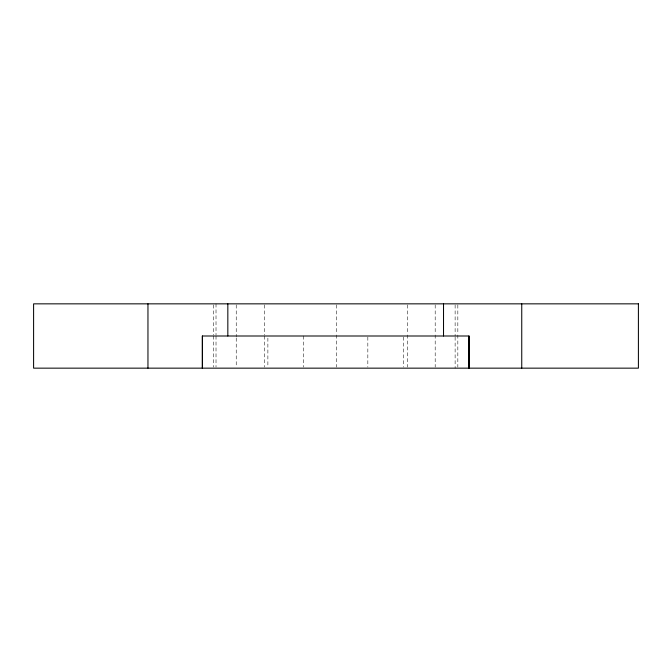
<?xml version="1.0" encoding="UTF-8"?>
<svg xmlns="http://www.w3.org/2000/svg" width="672" height="672" viewBox="0 0 672 672"><rect width="100%" height="100%" fill="white"/><g stroke="black" fill="none" stroke-linecap="round" stroke-linejoin="round"><path stroke-width="0.5" stroke-dasharray="3.36 2.52" d="M457.834 304.886L457.834 333.925M457.834 334.967L457.834 367.114M455.12 304.886L455.12 336M455.12 337.033L455.12 368.155M435.187 304.886L435.187 333.925M435.187 334.967L435.187 367.114M407.383 304.886L407.383 333.925M407.383 334.967L407.383 367.114M403.486 337.033L403.486 367.114M367.836 337.033L367.836 367.114M336.706 304.886L336.706 333.925M336.706 334.967L336.706 367.114M303.526 336L303.526 367.114M267.884 338.075L267.884 367.114M264.617 304.886L264.617 334.967M264.617 336L264.617 367.114M236.225 304.886L236.225 337.033M236.225 338.075L236.225 367.114M216.014 303.845L216.014 334.967M216.014 336L216.014 367.114M213.478 304.886L213.478 334.967M213.478 336L213.478 367.114"/><path stroke-width="1.01" d="M521.749 303.845L521.749 368.155M469.073 368.155L469.073 336L202.297 336L202.297 368.155M468.913 336L468.913 368.155M443.528 303.845L443.528 336M227.833 303.845L227.833 336M202.457 336L202.457 368.155M147.958 303.845L147.958 368.155M638.4 303.845L33.6 303.845L33.6 368.155L638.4 368.155L638.4 303.845"/></g></svg>
